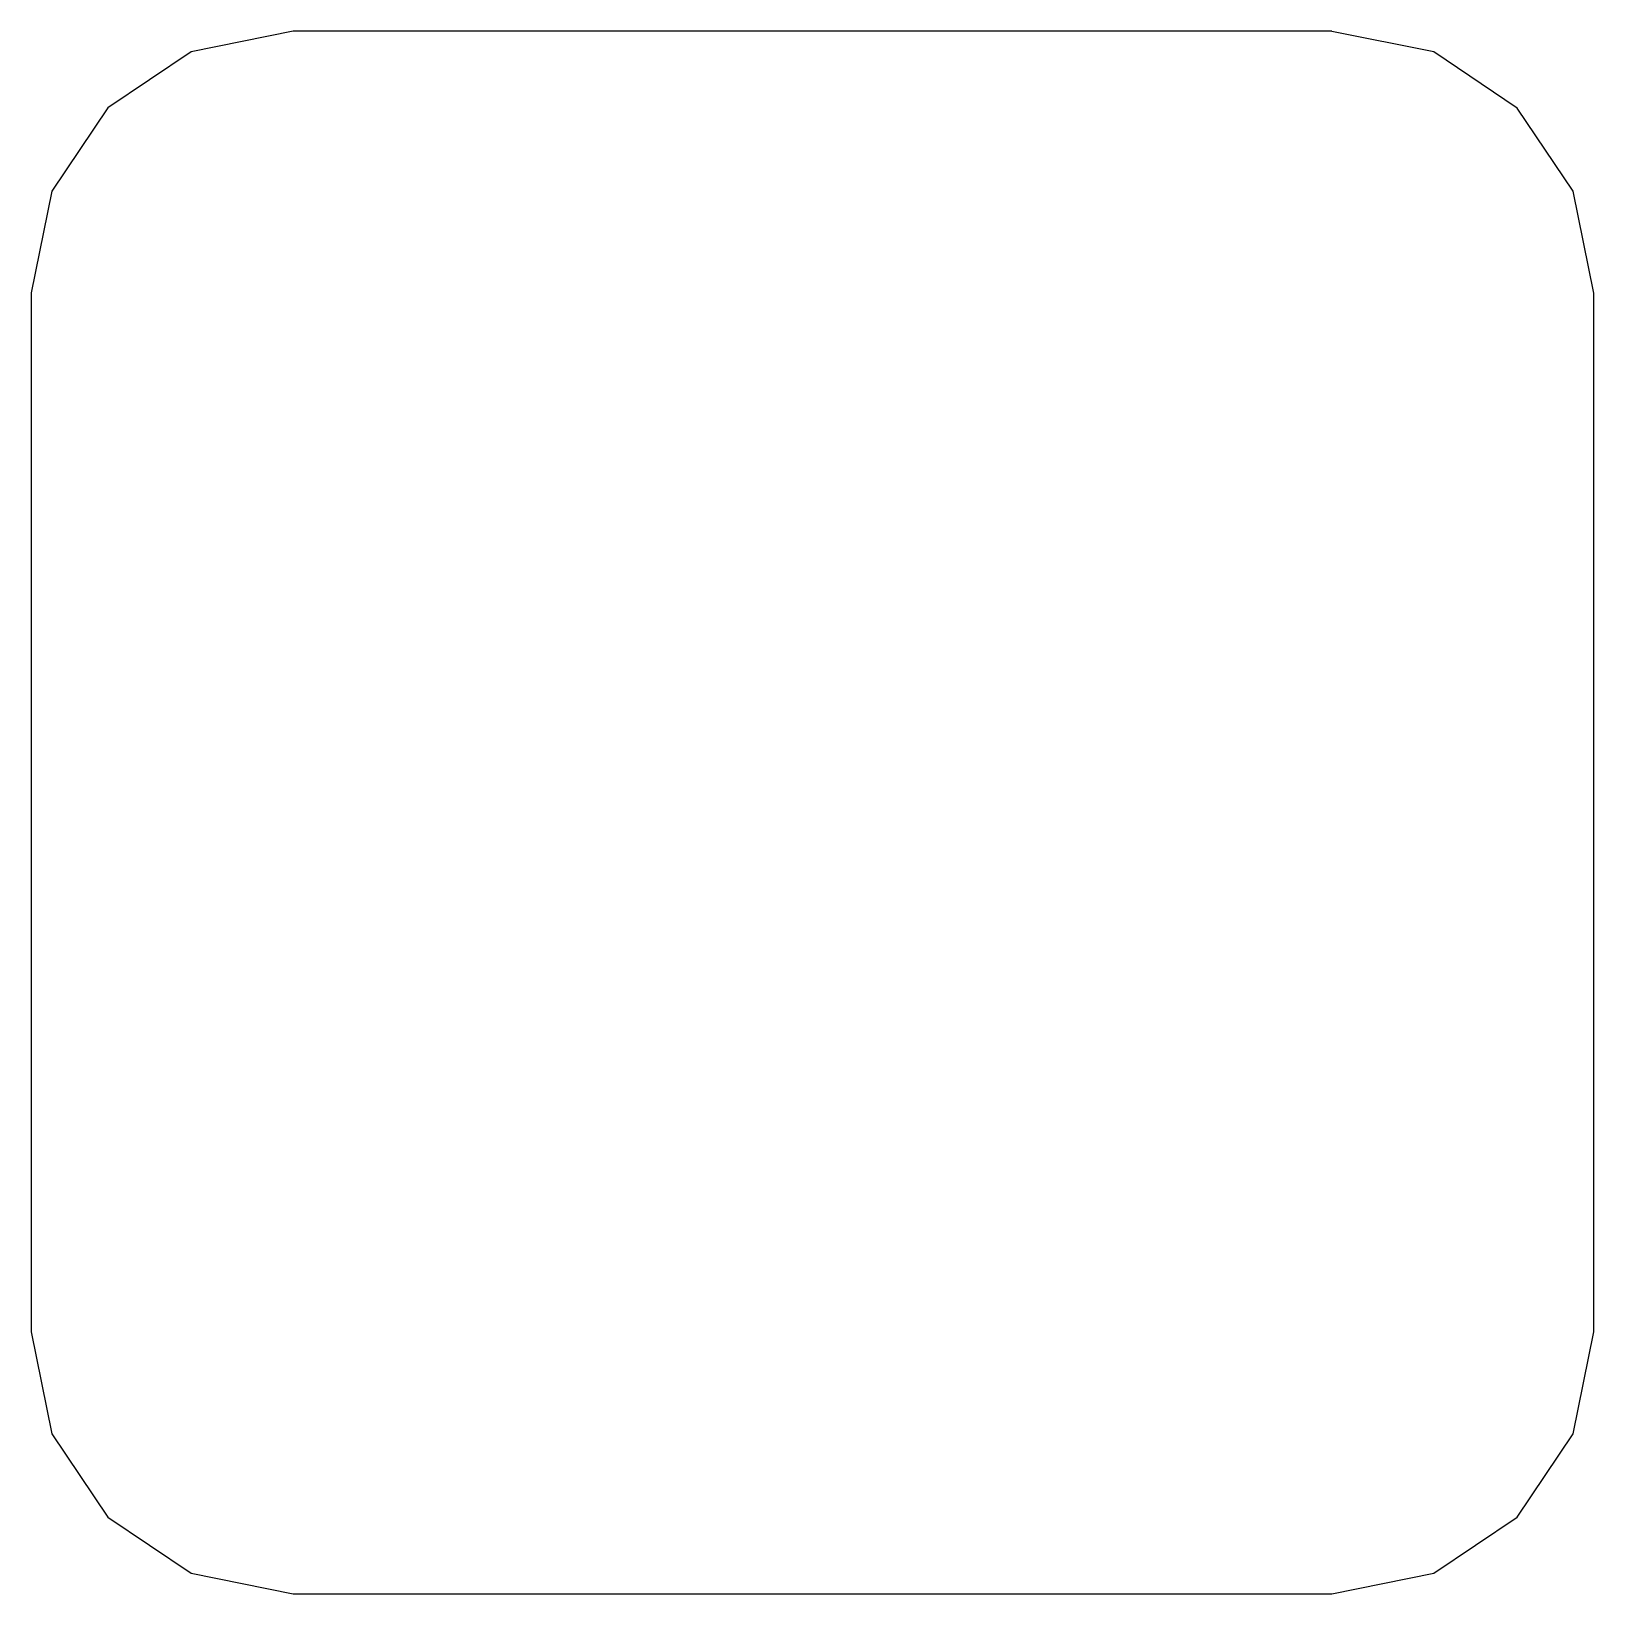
# Model space of a CAD drawing. Extents: x -8 to 237, y -180 to 890.
# Drawn here: x 37.51 to 47.83, y 879.48 to 889.81 of the extents above.
import ezdxf

# ---------------------------------------------------------------- set-up
doc = ezdxf.new("R2010")
doc.units = 0

msp = doc.modelspace()

# ---------------------------------------------------------------- linework, layer by layer
at = {"layer": 'Blank Dye Sub Legends Template'}
for p, q in [((39.2366, 889.812), (38.563056, 889.676046)), ((46.1034, 889.812), (39.2366, 889.812)), ((46.10341, 889.8113), (46.1034, 889.812)), ((46.776955, 889.675347), (46.10341, 889.8113)), ((38.563056, 889.676046), (38.013031, 889.305265)), ((47.326979, 889.304567), (46.776955, 889.675347)), ((38.013031, 889.305265), (37.642193, 888.755277)), ((47.697817, 888.754578), (47.326979, 889.304567)), ((37.642193, 888.755277), (37.50621, 888.0817)), ((47.8338, 888.081), (47.697817, 888.754578)), ((37.50621, 888.0817), (37.5062, 881.214)), ((47.83379, 881.2136), (47.8338, 888.081)), ((37.5062, 881.214), (37.642183, 880.540369)), ((47.697807, 880.539971), (47.83379, 881.2136)), ((37.642183, 880.540369), (38.013021, 879.990278)), ((47.326971, 879.98988), (47.697807, 880.539971)), ((38.013021, 879.990278), (38.563045, 879.619398)), ((46.776946, 879.618999), (47.326971, 879.98988)), ((38.563045, 879.619398), (39.23659, 879.4834)), ((46.1034, 879.483), (46.776946, 879.618999)), ((39.23659, 879.4834), (46.1034, 879.483))]:
    msp.add_line(p, q, dxfattribs=at)

doc.saveas('drawing.dxf')
